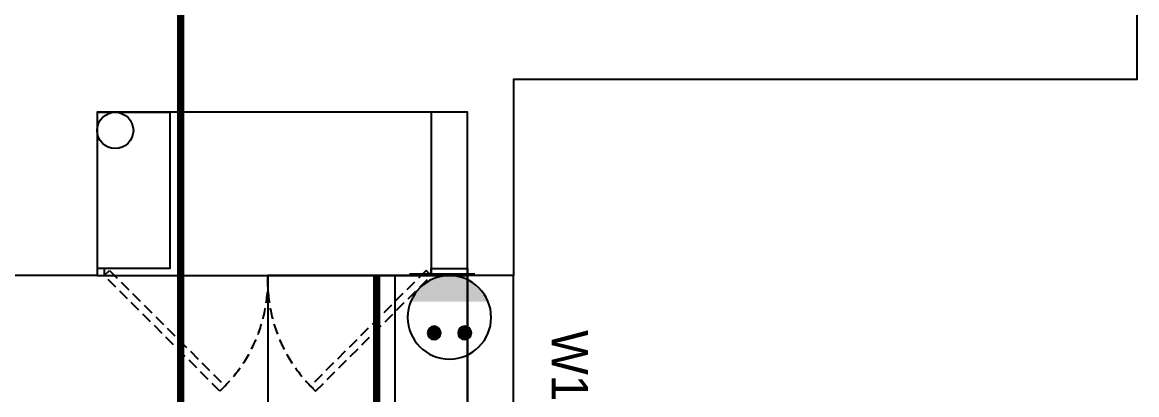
# Model space of a CAD drawing. Header units: millimetres. Extents: x 346859 to 753976, y -86090 to 5333.
# Drawn here: x 438829 to 441897, y -19852 to -18825 of the extents above; entities that cross this region are included whole.
import ezdxf

# ---------------------------------------------------------------- set-up
doc = ezdxf.new("R2010")
doc.units = ezdxf.units.MM
doc.header["$LTSCALE"] = 60
for name, pattern in [('DASHED', [0.75, 0.5, -0.25]), ('HID', [2.5, 1.5, -1]), ('HID2', [1, 0.5, -0.5])]:
    doc.linetypes.add(name, pattern=pattern)
for name, color, linetype in [('0-ELC TEXT', 7, 'Continuous'), ('04-WIN', 4, 'Continuous'), ('06-FUR', 6, 'Continuous'), ('07-DIM WAL', 5, 'Continuous'), ('2CONTINUOUS', 2, 'Continuous'), ('3.기호.계단선', 30, 'Continuous'), ('CEIL-LIGHT', 7, 'Continuous'), ('FUR', 8, 'DASHED'), ('설비', 140, 'Continuous')]:
    doc.layers.add(name, color=color, linetype=linetype)
doc.styles.add('YOURNAME', font='HY울릉도M.TTF')
doc.styles.add('코레일둥고', font='Korail_Round_Gothic_Medium.ttf')
doc.dimstyles.new('40', dxfattribs={"dimscale": 40, "dimtxt": 1.8, "dimasz": 0.9, "dimexe": 0.5, "dimexo": 1, "dimgap": 0.7, "dimtad": 1, "dimdec": 0, "dimzin": 0, "dimdsep": 46, "dimtxsty": 'YOURNAME', "dimblk": 'NONE', "dimcen": 0, "dimclrd": 1, "dimclre": 1, "dimclrt": 7, "dimadec": 0, "dimazin": 0, "dimtfac": 1, "dimtdec": 0, "dimtix": 1, "dimtmove": 2, "dimatfit": 3, "dimldrblk": 'NONE', "dimfxl": 1, "dimtolj": 1, "dimtzin": 0, "dimarcsym": 0})

# ---------------------------------------------------------------- blocks, each defined once
blk = doc.blocks.new('VUSAUSEH')
at = {"layer": '04-WIN'}
blk.add_lwpolyline([(414255.2, 37654.2), (414255.2, 35854.2), (414381.2, 35854.2), (414381.2, 37654.2)], close=True, dxfattribs=at)
at = {"layer": '2CONTINUOUS'}
blk.add_lwpolyline([(414381.2, 37654.2), (414255.2, 37654.2), (414255.2, 38104.2), (413235.2, 38104.2), (413235.2, 37654.2), (412950.2, 37654.2), (412950.2, 38259.2), (410043.2, 38259.2), (410043.2, 38210.2), (409843.2, 38210.2), (409843.2, 38445.2), (415897.2, 38445.2), (415897.2, 38899.2), (416097.2, 38899.2), (416097.2, 38194.2), (414381.2, 38194.2), (414381.2, 37654.2)], dxfattribs=at)
at = {"layer": '0-ELC TEXT', "style": '코레일둥고'}
blk.add_text('W1800*H1450(FL1030)', height=100, rotation=270, dxfattribs=at).set_placement((414487.1, 37504.2))
blk = doc.blocks.new('cjswjdeh')
at = {"layer": '06-FUR', "color": 8}
for p, q in [((439955.2, 38104.2), (439955.2, 37654.2)), ((439055.2, 37674.2), (439055.2, 37654.2))]:
    blk.add_line(p, q, dxfattribs=at)
for points in [[(439035.2, 37654.2), (440055.2, 37654.2), (440055.2, 38104.2), (439035.2, 38104.2)], [(439955.2, 37674.2), (440055.2, 37674.2), (440055.2, 37654.2), (439955.2, 37654.2)], [(439505.2, 35854.2), (440055.2, 35854.2), (440055.2, 37654.2), (439505.2, 37654.2)]]:
    blk.add_lwpolyline(points, close=True, dxfattribs=at)
blk.add_lwpolyline([(439035.2, 38104.2), (439235.2, 38104.2), (439235.2, 37674.2), (439035.2, 37674.2)], dxfattribs=at)
at = {"layer": 'CEIL-LIGHT', "color": 8}
blk.add_circle((439085.2, 38054.2), 50, dxfattribs=at)
at = {"layer": 'FUR', "color": 8}
for points in [[(439373.4, 37336), (439055.2, 37654.2), (439069.4, 37668.3), (439387.6, 37350.1), (439373.4, 37336)], [(439637, 37336), (439955.2, 37654.2), (439941.1, 37668.3), (439622.9, 37350.1), (439637, 37336)]]:
    blk.add_lwpolyline(points, dxfattribs=at)
for centre, start, end in [((439090.9, 37639.7), 314.309, 1.9993), ((439919.5, 37639.7), 178.0007, 225.691)]:
    blk.add_arc(centre, 414.6, start, end, dxfattribs=at)
blk.add_blockref('VUSAUSEH', (25800, 0))
blk = doc.blocks.new('*D90')
at = {"layer": '07-DIM WAL', "color": 1, "lineweight": -2, "transparency": 16777216}
for p, q in [((439895.2, -19518.4), (440075.2, -19518.4)), ((440055.2, -19518.4), (440055.2, -21323.4)), ((439895.2, -21323.4), (440075.2, -21323.4))]:
    blk.add_line(p, q, dxfattribs=at)
at = {"layer": 'Defpoints', "color": 0, "transparency": 16777216}
for p in [(439855.2, -19518.4), (439855.2, -21323.4), (440055.2, -21323.4)]:
    blk.add_point(p, dxfattribs=at)
at = {"layer": '07-DIM WAL', "color": 7, "transparency": 16777216, "insert": (439989.7, -20420.9), "char_height": 72, "attachment_point": 5, "rotation": 90, "style": 'YOURNAME'}
blk.add_mtext('\\A1;1805', dxfattribs=at)
blk = doc.blocks.new('_None')
blk = doc.blocks.new('egoo')
at = {"layer": '설비'}
h = blk.add_hatch(color=140, dxfattribs=at)
edge = h.paths.add_edge_path()
edge.add_arc((1015645.3, 443433.7), 22.3, 0, 360)
h = blk.add_hatch(color=140, dxfattribs=at)
edge = h.paths.add_edge_path()
edge.add_arc((1015747.7, 443433.7), 22.3, 0, 360)
h = blk.add_hatch(color=140, dxfattribs=at)
edge = h.paths.add_edge_path()
edge.add_line((1015826.3, 443329.1), (1015566.6, 443329.1))
edge.add_ellipse((1015696.5, 443381.5), major_axis=(99, 99), ratio=1, start_angle=156.9578, end_angle=293.0422)
at = {"layer": '설비', "color": 140}
for centre, radius in [((1015696.5, 443381.5), 140), ((1015645.3, 443433.7), 22.3), ((1015747.7, 443433.7), 22.3)]:
    blk.add_circle(centre, radius, dxfattribs=at)

msp = doc.modelspace()

# ---------------------------------------------------------------- linework, layer by layer
at = {"layer": '3.기호.계단선', "color": 140, "linetype": 'HID2'}
msp.add_lwpolyline([(432988.8, -23945.4, 20, 20, 0), (435190.2, -23945.4, 20, 20, 0), (435190.2, -24333.9, 20, 20, 0), (439265.7, -24333.9, 20, 20, 0), (439265.7, -18567.4, 20, 20, 0), (441103.2, -18567.4, 20, 20, 0), (441103.2, -16536.6, 20, 20, 0)], format="xyseb", dxfattribs=at)
at = {"layer": '3.기호.계단선', "color": 10, "linetype": 'HID', "const_width": 20}
msp.add_lwpolyline([(439805.2, -21318.4), (439805.2, -19523.4)], dxfattribs=at)
at = {"layer": 'CEIL-LIGHT'}
msp.add_lwpolyline([(440055.2, -19523.4), (439855.2, -19523.4), (439855.2, -21323.4), (440058.7, -21323.4)], dxfattribs=at)

# ---------------------------------------------------------------- block references
msp.add_blockref('cjswjdeh', (0, -57177.6))
at = {"layer": '설비', "color": 140, "xscale": -0.8214285869294655, "yscale": 0.8214285869294655, "zscale": 0.8214285869294655, "rotation": 180}
msp.add_blockref('egoo', (-394316.9, 344567.8), dxfattribs=at)

# ---------------------------------------------------------------- dimensions: what is measured, and where the dimension line sits
at = {"layer": '07-DIM WAL'}
dim = msp.add_linear_dim(base=(440055.2, -21323.4), p1=(439855.2, -19518.4), p2=(439855.2, -21323.4), angle=90, dimstyle='40', dxfattribs=at)
dim.commit()
dim.dimension.update_dxf_attribs({"geometry": '*D90', "text_midpoint": (439989.7, -20420.9)})

doc.saveas('drawing.dxf')
